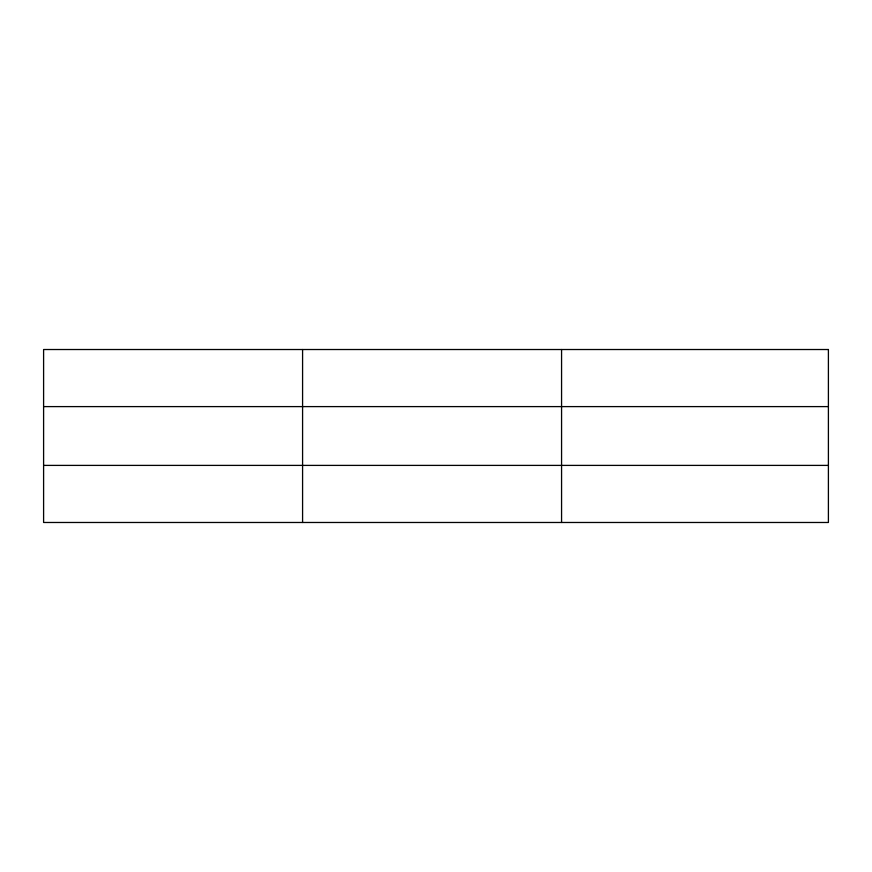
<?xml version="1.0" encoding="UTF-8"?>
<svg xmlns="http://www.w3.org/2000/svg" width="872" height="872" viewBox="0 0 872 872"><rect width="100%" height="100%" fill="white"/><g stroke="black" fill="none" stroke-linecap="round" stroke-linejoin="round"><path stroke-width="1.31" d="M302.584 522.481L302.584 349.519M561.568 522.481L561.568 349.519M43.6 406.603L828.4 406.603M43.6 465.397L828.4 465.397M828.4 349.519L43.6 349.519L43.6 522.481L828.4 522.481L828.4 349.519"/></g></svg>
